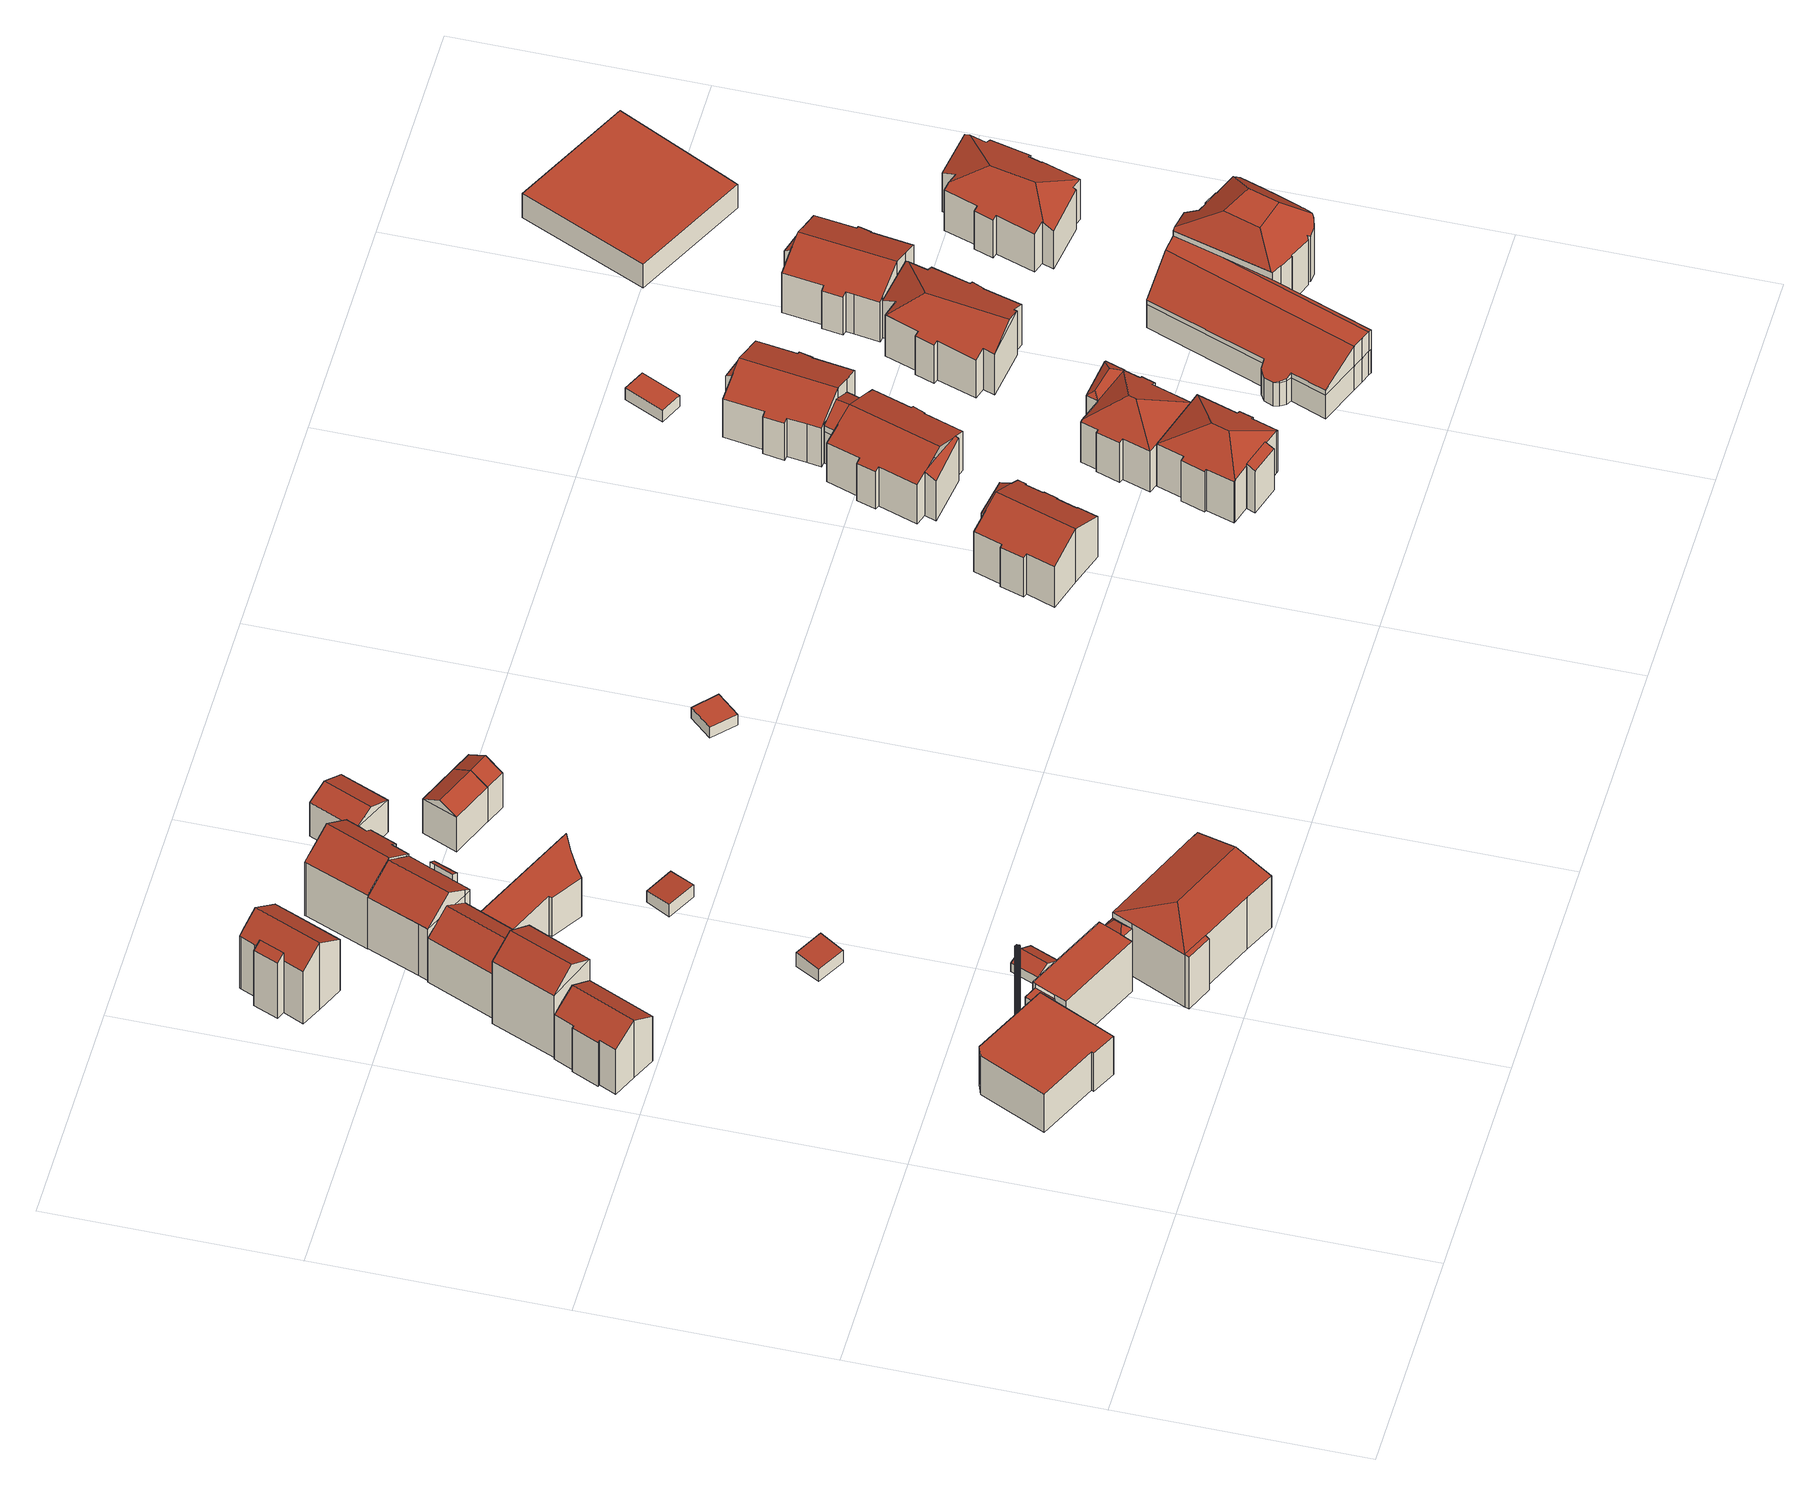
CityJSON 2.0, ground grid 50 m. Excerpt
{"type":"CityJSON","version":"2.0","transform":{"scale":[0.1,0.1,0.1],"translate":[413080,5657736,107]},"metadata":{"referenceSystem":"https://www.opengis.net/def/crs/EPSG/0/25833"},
"CityObjects":{
"building1":{"type":"Building","attributes":{"Dachtyp_tdc":"tdcPolyFlatRoof","Gemeindeschluessel":14612000,"Dachneigung":0,"QualitaetDacherkennung":86,"Geometrietyp2DReferenz":"3000","measuredHeight":10.1,"function":"31001_9998","roofType":"1000"},"geometry":[{"type":"Solid","lod":"2","boundaries":[[[[0,1,2,3]],[[1,4,5,2]],[[4,6,7,5]],[[6,8,9,7]],[[8,10,11,9]],[[10,12,13,11]],[[12,14,15,13]],[[14,0,3,15]],[[14,12,10,8,6,4,1,0]],[[3,2,5,7,9,11,13,15]]]],"semantics":{"surfaces":[{"type":"WallSurface"},{"type":"RoofSurface"},{"type":"GroundSurface"}],"values":[[0,0,0,0,0,0,0,0,1,2]]}}]},
"building2":{"type":"Building","attributes":{"Erfassungsdatum_Objekt":"2022-03-29","BodenHoehe":114.06,"gemHoehe":24,"BauwerkHoehe":24,"Breite":1,"Gemeindeschluessel":"14612000","Geometrietyp2DReferenz":"3000","measuredHeight":24,"function":"51002_1290"},"geometry":[{"type":"MultiSurface","lod":"2","boundaries":[[[16,17,18]],[[16,18,19]],[[16,19,20]],[[16,20,21]],[[16,21,22]],[[16,22,23]],[[16,23,24]],[[16,24,25]],[[16,25,26]],[[16,26,27]],[[16,27,28]],[[16,28,29]],[[16,29,30]],[[16,30,31]],[[16,31,32]],[[16,32,33]],[[16,33,34]],[[16,34,35]],[[18,17,36]],[[18,36,37]],[[17,16,38]],[[17,38,36]],[[16,35,39]],[[16,39,38]],[[35,34,40]],[[35,40,39]],[[34,33,41]],[[34,41,40]],[[33,32,42]],[[33,42,41]],[[32,31,43]],[[32,43,42]],[[31,30,44]],[[31,44,43]],[[30,29,45]],[[30,45,44]],[[29,28,46]],[[29,46,45]],[[28,27,47]],[[28,47,46]],[[27,26,48]],[[27,48,47]],[[26,25,49]],[[26,49,48]],[[25,24,50]],[[25,50,49]],[[24,23,51]],[[24,51,50]],[[23,22,52]],[[23,52,51]],[[22,21,53]],[[22,53,52]],[[21,20,54]],[[21,54,53]],[[20,19,55]],[[20,55,54]],[[19,18,37]],[[19,37,55]],[[55,39,40]],[[55,40,41]],[[55,41,42]],[[55,42,43]],[[55,43,44]],[[55,44,45]],[[55,45,46]],[[55,46,47]],[[55,47,48]],[[55,48,49]],[[55,49,50]],[[55,50,51]],[[55,51,52]],[[55,52,53]],[[55,53,54]],[[55,37,36]],[[55,36,38]],[[55,38,39]]],"semantics":{"surfaces":[{"type":"RoofSurface"},{"type":"WallSurface"},{"type":"GroundSurface"}],"values":[0,0,0,0,0,0,0,0,0,0,0,0,0,0,0,0,0,0,1,1,1,1,1,1,1,1,1,1,1,1,1,1,1,1,1,1,1,1,1,1,1,1,1,1,1,1,1,1,1,1,1,1,1,1,1,1,1,1,2,2,2,2,2,2,2,2,2,2,2,2,2,2,2,2,2,2]}}]},
"building3":{"type":"Building","attributes":{"Dachtyp_tdc":"tdcFreeFormRoof","Gemeindeschluessel":14612000,"Dachneigung":31.55,"QualitaetDacherkennung":33,"Geometrietyp2DReferenz":"3000","measuredHeight":15.11,"function":"31001_9998","roofType":"5000"},"geometry":[{"type":"Solid","lod":"2","boundaries":[[[[56,57,58,59]],[[57,60,61,58]],[[60,62,63,61]],[[62,64,65,63]],[[64,66,67,65]],[[66,68,69,67]],[[68,70,71,69]],[[70,72,73,71]],[[72,74,75,73]],[[74,56,59,75]],[[70,68,66,64]],[[64,62,60,57,56,74,72,70]],[[59,58,61,63,65,67,69,71,73,75]]]],"semantics":{"surfaces":[{"type":"WallSurface"},{"type":"RoofSurface"},{"type":"GroundSurface"}],"values":[[0,0,0,0,0,0,0,0,0,0,1,1,2]]}}]},
"building4":{"type":"Building","attributes":{"Dachtyp_tdc":"tdcGableRoof","Gemeindeschluessel":14612000,"Dachneigung":35.78,"QualitaetDacherkennung":55,"Geometrietyp2DReferenz":"3000","measuredHeight":20.21,"function":"31001_9998","roofType":"3100"},"geometry":[{"type":"Solid","lod":"2","boundaries":[[[[76,77,78,79]],[[77,80,81,78]],[[80,82,83,81]],[[82,76,79,83]],[[80,77,84]],[[76,82,85]],[[77,76,85,84]],[[82,80,84,85]],[[79,78,81,83]]]],"semantics":{"surfaces":[{"type":"WallSurface"},{"type":"RoofSurface"},{"type":"GroundSurface"}],"values":[[0,0,0,0,0,0,1,1,2]]}}]},
"building5":{"type":"Building","attributes":{"Gemeindeschluessel":14612000,"Geometrietyp2DReferenz":"3000","function":"31001_9998","roofType":"9999"},"children":["building5-1","building5-2","building5-3"]},
"building5-1":{"type":"BuildingPart","attributes":{"Dachtyp_tdc":"tdcPolyFlatRoof","Dachneigung":0,"QualitaetDacherkennung":59,"Geometrietyp2DReferenz":"3000","measuredHeight":13.2,"roofType":"1000"},"parents":["building5"],"geometry":[{"type":"MultiSurface","lod":"2","boundaries":[[[86,87,88,89,90]],[[91,92,93,94,95]],[[92,96,97,93]],[[96,98,99,100,97]],[[101,102,103]],[[101,104,105,102]],[[104,86,90,105]],[[104,101,98,96,92,91,87,86]],[[90,89,94,93,97,100,102,105]]],"semantics":{"surfaces":[{"type":"WallSurface"},{"type":"RoofSurface"},{"type":"GroundSurface"}],"values":[0,0,0,0,0,0,0,1,2]}}]},
"building5-2":{"type":"BuildingPart","attributes":{"Dachtyp_tdc":"tdcPolyFlatRoof","Dachneigung":0,"QualitaetDacherkennung":62,"Geometrietyp2DReferenz":"3000","measuredHeight":12.09,"roofType":"1000"},"parents":["building5"],"geometry":[{"type":"MultiSurface","lod":"2","boundaries":[[[99,106,107,100]],[[106,108,109,107]],[[108,110,111,109]],[[110,112,113,111]],[[112,103,102,113]],[[112,110,108,106,99,103]],[[102,100,107,109,111,113]]],"semantics":{"surfaces":[{"type":"WallSurface"},{"type":"RoofSurface"},{"type":"GroundSurface"}],"values":[0,0,0,0,0,1,2]}}]},
"building5-3":{"type":"BuildingPart","attributes":{"Dachtyp_tdc":"tdcFreeFormRoof","Dachneigung":49.87,"QualitaetDacherkennung":17,"Geometrietyp2DReferenz":"3000","measuredHeight":13.95,"roofType":"5000"},"parents":["building5"],"geometry":[{"type":"MultiSurface","lod":"2","boundaries":[[[88,114,115,89]],[[114,116,117,115]],[[116,95,94,117]],[[118,95,116]],[[119,118,116,114]],[[119,114,88]],[[118,119,88,95]],[[89,115,117,94]]],"semantics":{"surfaces":[{"type":"WallSurface"},{"type":"RoofSurface"},{"type":"GroundSurface"}],"values":[0,0,0,1,1,1,1,2]}}]},
"building6":{"type":"Building","attributes":{"Gemeindeschluessel":14612000,"Geometrietyp2DReferenz":"3000","function":"31001_9998","roofType":"9999"},"children":["building6-1","building6-2"]},
"building6-1":{"type":"BuildingPart","attributes":{"Dachtyp_tdc":"tdcPolyFlatRoof","Dachneigung":31.18,"QualitaetDacherkennung":40,"Geometrietyp2DReferenz":"3000","measuredHeight":15.79,"roofType":"2100"},"parents":["building6"],"geometry":[{"type":"MultiSurface","lod":"2","boundaries":[[[120,121,122]],[[120,123,124,121]],[[123,125,126,124]],[[125,127,128,126]],[[127,129,128]],[[127,125,123,120]],[[121,124,126,128]]],"semantics":{"surfaces":[{"type":"WallSurface"},{"type":"RoofSurface"},{"type":"GroundSurface"}],"values":[0,0,0,0,0,1,2]}}]},
"building6-2":{"type":"BuildingPart","attributes":{"Dachtyp_tdc":"tdcGableRoof","Dachneigung":34.88,"QualitaetDacherkennung":71,"Geometrietyp2DReferenz":"3000","measuredHeight":17.63,"roofType":"3100"},"parents":["building6"],"geometry":[{"type":"MultiSurface","lod":"2","boundaries":[[[130,131,132,133]],[[131,134,135,132]],[[134,136,137,135]],[[136,122,121,137]],[[129,138,139,128]],[[138,140,141,139]],[[140,142,143,141]],[[142,144,145,143]],[[144,146,147,145]],[[146,148,149,147]],[[148,150,151,149]],[[150,130,133,151]],[[146,144,142,140,138,129,122,136,134]],[[134,131,130,150,148,146]],[[133,132,135,137,121,128,139,141,143,145,147,149,151]]],"semantics":{"surfaces":[{"type":"WallSurface"},{"type":"RoofSurface"},{"type":"GroundSurface"}],"values":[0,0,0,0,0,0,0,0,0,0,0,0,1,1,2]}}]},
"building7":{"type":"Building","attributes":{"Dachtyp_tdc":"tdcGableRoof","Gemeindeschluessel":14612000,"Dachneigung":36.64,"QualitaetDacherkennung":56,"Geometrietyp2DReferenz":"3000","measuredHeight":15.62,"function":"31001_9998","roofType":"3100"},"geometry":[{"type":"Solid","lod":"2","boundaries":[[[[152,153,154,155]],[[153,156,157,154]],[[156,158,159,157]],[[158,152,155,159]],[[156,153,160]],[[152,158,161]],[[153,152,161,160]],[[158,156,160,161]],[[155,154,157,159]]]],"semantics":{"surfaces":[{"type":"WallSurface"},{"type":"RoofSurface"},{"type":"GroundSurface"}],"values":[[0,0,0,0,0,0,1,1,2]]}}]},
"building8":{"type":"Building","attributes":{"Dachtyp_tdc":"tdcGableRoof","Gemeindeschluessel":14612000,"Dachneigung":32.01,"QualitaetDacherkennung":13,"Geometrietyp2DReferenz":"3000","measuredHeight":3.67,"function":"31001_9998","roofType":"3100"},"geometry":[{"type":"Solid","lod":"2","boundaries":[[[[162,163,164,165]],[[163,166,167,164]],[[166,168,169,167]],[[168,162,165,169]],[[166,163,170]],[[162,168,171]],[[163,162,171,170]],[[168,166,170,171]],[[165,164,167,169]]]],"semantics":{"surfaces":[{"type":"WallSurface"},{"type":"RoofSurface"},{"type":"GroundSurface"}],"values":[[0,0,0,0,0,0,1,1,2]]}}]},
"building9":{"type":"Building","attributes":{"Dachtyp_tdc":"tdcPolyFlatRoof","Gemeindeschluessel":14612000,"Dachneigung":5.7,"QualitaetDacherkennung":59,"Geometrietyp2DReferenz":"3000","measuredHeight":3.69,"function":"31001_9998","roofType":"2100"},"geometry":[{"type":"Solid","lod":"2","boundaries":[[[[172,173,174,175]],[[173,176,177,174]],[[176,178,179,177]],[[178,172,175,179]],[[178,176,173,172]],[[175,174,177,179]]]],"semantics":{"surfaces":[{"type":"WallSurface"},{"type":"RoofSurface"},{"type":"GroundSurface"}],"values":[[0,0,0,0,1,2]]}}]},
"building10":{"type":"Building","attributes":{"name":"Carte Blanche","Gemeindeschluessel":14612000,"Geometrietyp2DReferenz":"3000","function":"31001_3032","roofType":"9999"},"children":["building10-1","building10-2","building10-3"]},
"building10-1":{"type":"BuildingPart","attributes":{"Dachtyp_tdc":"tdcHipAndGableRoof","Dachneigung":13.47,"QualitaetDacherkennung":71,"Geometrietyp2DReferenz":"3000","measuredHeight":15.86,"roofType":"5000"},"parents":["building10"],"geometry":[{"type":"MultiSurface","lod":"2","boundaries":[[[180,181,182,183]],[[181,184,185,182]],[[184,186,187,185]],[[188,189,190,191]],[[189,192,193,194,190]],[[195,196,197,198,199]],[[196,180,183,197]],[[192,189,188,200]],[[188,186,184,181,180,200]],[[180,196,195,192,200]],[[183,182,185,187,191,190,194,198,197]]],"semantics":{"surfaces":[{"type":"WallSurface"},{"type":"RoofSurface"},{"type":"GroundSurface"}],"values":[0,0,0,0,0,0,0,1,1,1,2]}}]},
"building10-2":{"type":"BuildingPart","attributes":{"Dachtyp_tdc":"tdcPolyFlatRoof","Dachneigung":0,"QualitaetDacherkennung":0,"Geometrietyp2DReferenz":"3000","measuredHeight":3,"roofType":"9999"},"parents":["building10"],"geometry":[{"type":"MultiSurface","lod":"2","boundaries":[[[199,201,193]],[[193,201,202,194]],[[201,199,198,202]],[[194,202,198]],[[194,198,199,193]]],"semantics":{"surfaces":[{"type":"RoofSurface"},{"type":"WallSurface"},{"type":"GroundSurface"},{"type":"ClosureSurface","isClosure":"1","QuelleClosure":"LoD1Solid"}],"values":[0,1,1,2,3]}}]},
"building10-3":{"type":"BuildingPart","attributes":{"Dachtyp_tdc":"tdcPolyFlatRoof","Dachneigung":16.25,"QualitaetDacherkennung":50,"Geometrietyp2DReferenz":"3000","measuredHeight":13.92,"roofType":"2100"},"parents":["building10"],"geometry":[{"type":"MultiSurface","lod":"2","boundaries":[[[203,204,205,187,186]],[[204,206,207,205]],[[206,208,188,191,207]],[[208,206,204,203]],[[187,205,207,191]]],"semantics":{"surfaces":[{"type":"WallSurface"},{"type":"RoofSurface"},{"type":"GroundSurface"}],"values":[0,0,0,1,2]}}]},
"building11":{"type":"Building","attributes":{"Gemeindeschluessel":14612000,"Geometrietyp2DReferenz":"3000","function":"31001_9998","roofType":"9999"},"children":["building11-1","building11-2"]},
"building11-1":{"type":"BuildingPart","attributes":{"Dachtyp_tdc":"tdcPolyFlatRoof","Dachneigung":34.56,"QualitaetDacherkennung":48,"Geometrietyp2DReferenz":"3000","measuredHeight":15.48,"roofType":"2100"},"parents":["building11"],"geometry":[{"type":"MultiSurface","lod":"2","boundaries":[[[209,210,211,212,213,214]],[[215,216,217,218,219,220]],[[216,209,214,217]],[[216,215,210,209]],[[214,213,218,217]]],"semantics":{"surfaces":[{"type":"WallSurface"},{"type":"RoofSurface"},{"type":"GroundSurface"}],"values":[0,0,0,1,2]}}]},
"building11-2":{"type":"BuildingPart","attributes":{"Dachtyp_tdc":"tdcGableRoof","Dachneigung":36.3,"QualitaetDacherkennung":62,"Geometrietyp2DReferenz":"3000","measuredHeight":18.15,"roofType":"3100"},"parents":["building11"],"geometry":[{"type":"MultiSurface","lod":"2","boundaries":[[[221,219,218,222]],[[212,223,224,213]],[[223,225,226,224]],[[225,227,228,226]],[[227,229,230,228]],[[229,231,232,230]],[[231,233,234,232]],[[233,221,222,234]],[[235,236,233,237,238]],[[220,239,236,235,240,241,242,211]],[[212,211,242,223]],[[223,242,241,225]],[[225,241,240,227]],[[227,240,235,238,229]],[[221,239,220,219]],[[233,236,239,221]],[[229,238,237,231]],[[231,237,233]],[[222,218,213,224,226,228,230,232,234]]],"semantics":{"surfaces":[{"type":"WallSurface"},{"type":"RoofSurface"},{"type":"GroundSurface"}],"values":[0,0,0,0,0,0,0,0,1,1,0,0,0,0,0,0,0,0,2]}}]},
"building12":{"type":"Building","attributes":{"Dachtyp_tdc":"tdcFreeFormRoof","Gemeindeschluessel":14612000,"Dachneigung":34.77,"QualitaetDacherkennung":62,"Geometrietyp2DReferenz":"3000","measuredHeight":18.66,"function":"31001_9998","roofType":"5000"},"geometry":[{"type":"Solid","lod":"2","boundaries":[[[[243,244,245,246]],[[244,247,248,245]],[[247,249,250,248]],[[249,251,252,250]],[[251,253,254,252]],[[253,255,256,254]],[[255,257,258,256]],[[257,259,260,258]],[[259,261,262,260]],[[261,263,264,262]],[[263,243,246,264]],[[265,266,247,244,243]],[[255,253,251,249,266,265,263,261,259,257]],[[243,263,265]],[[249,247,266]],[[246,245,248,250,252,254,256,258,260,262,264]]]],"semantics":{"surfaces":[{"type":"WallSurface"},{"type":"RoofSurface"},{"type":"GroundSurface"}],"values":[[0,0,0,0,0,0,0,0,0,0,0,1,1,0,0,2]]}}]},
"building13":{"type":"Building","attributes":{"Dachtyp_tdc":"tdcPolyFlatRoof","Gemeindeschluessel":14612000,"Dachneigung":0,"QualitaetDacherkennung":74,"Geometrietyp2DReferenz":"3000","measuredHeight":10.27,"function":"31001_9998","roofType":"1000"},"geometry":[{"type":"Solid","lod":"2","boundaries":[[[[267,268,269,270]],[[268,271,272,269]],[[271,273,274,272]],[[273,275,276,274]],[[275,277,278,276]],[[277,279,280,278]],[[279,281,282,280]],[[281,267,270,282]],[[281,279,277,275,273,271,268,267]],[[270,269,272,274,276,278,280,282]]]],"semantics":{"surfaces":[{"type":"WallSurface"},{"type":"RoofSurface"},{"type":"GroundSurface"}],"values":[[0,0,0,0,0,0,0,0,1,2]]}}]},
"building14":{"type":"Building","attributes":{"Dachtyp_tdc":"tdcPolyFlatRoof","Gemeindeschluessel":14612000,"Dachneigung":4.3,"QualitaetDacherkennung":52,"Geometrietyp2DReferenz":"3000","measuredHeight":3.34,"function":"31001_9998","roofType":"2100"},"geometry":[{"type":"Solid","lod":"2","boundaries":[[[[283,284,285,286]],[[284,287,288,285]],[[287,289,290,288]],[[289,283,286,290]],[[289,287,284,283]],[[286,285,288,290]]]],"semantics":{"surfaces":[{"type":"WallSurface"},{"type":"RoofSurface"},{"type":"GroundSurface"}],"values":[[0,0,0,0,1,2]]}}]},
"building15":{"type":"Building","attributes":{"Dachtyp_tdc":"tdcGableRoof","Gemeindeschluessel":14612000,"Dachneigung":26.73,"QualitaetDacherkennung":81,"Geometrietyp2DReferenz":"3000","measuredHeight":10.88,"function":"31001_9998","roofType":"3100"},"geometry":[{"type":"Solid","lod":"2","boundaries":[[[[291,292,293,294]],[[292,295,296,293]],[[295,297,298,296]],[[292,291,299]],[[297,295,300]],[[291,297,300,299]],[[295,292,299,300]],[[298,294,293,296]],[[297,291,294,298]]]],"semantics":{"surfaces":[{"type":"WallSurface"},{"type":"RoofSurface"},{"type":"GroundSurface"}],"values":[[0,0,0,0,0,1,1,2,0]]}}]},
"building16":{"type":"Building","attributes":{"Dachtyp_tdc":"tdcGableRoof","Gemeindeschluessel":14612000,"Dachneigung":28.06,"QualitaetDacherkennung":73,"Geometrietyp2DReferenz":"3000","measuredHeight":11.07,"function":"31001_9998","roofType":"3100"},"geometry":[{"type":"Solid","lod":"2","boundaries":[[[[301,302,303,304]],[[302,305,306,303]],[[305,307,308,306]],[[307,301,304,308]],[[305,302,309]],[[301,307,310]],[[302,301,310,309]],[[307,305,309,310]],[[304,303,306,308]]]],"semantics":{"surfaces":[{"type":"WallSurface"},{"type":"RoofSurface"},{"type":"GroundSurface"}],"values":[[0,0,0,0,0,0,1,1,2]]}}]},
"building17":{"type":"Building","attributes":{"Dachtyp_tdc":"tdcGableRoof","Gemeindeschluessel":14612000,"Dachneigung":28.05,"QualitaetDacherkennung":73,"Geometrietyp2DReferenz":"3000","measuredHeight":11.2,"function":"31001_9998","roofType":"3100"},"geometry":[{"type":"Solid","lod":"2","boundaries":[[[[311,312,313,314]],[[312,307,315,313]],[[307,316,317,315]],[[316,311,314,317]],[[307,312,310]],[[311,316,318]],[[312,311,318,310]],[[316,307,310,318]],[[314,313,315,317]]]],"semantics":{"surfaces":[{"type":"WallSurface"},{"type":"RoofSurface"},{"type":"GroundSurface"}],"values":[[0,0,0,0,0,0,1,1,2]]}}]},
"building18":{"type":"Building","attributes":{"Dachtyp_tdc":"tdcPolyFlatRoof","Gemeindeschluessel":14612000,"Dachneigung":0,"QualitaetDacherkennung":64,"Geometrietyp2DReferenz":"3000","measuredHeight":2.8,"function":"31001_9998","roofType":"1000"},"geometry":[{"type":"Solid","lod":"2","boundaries":[[[[319,320,321,322]],[[320,323,324,321]],[[323,325,326,324]],[[325,319,322,326]],[[325,323,320,319]],[[322,321,324,326]]]],"semantics":{"surfaces":[{"type":"WallSurface"},{"type":"RoofSurface"},{"type":"GroundSurface"}],"values":[[0,0,0,0,1,2]]}}]},
"building19":{"type":"Building","attributes":{"Gemeindeschluessel":14612000,"Geometrietyp2DReferenz":"3000","function":"31001_9998","roofType":"9999"},"children":["building19-1","building19-2"]},
"building19-1":{"type":"BuildingPart","attributes":{"Dachtyp_tdc":"tdcGableRoof","Dachneigung":24.78,"QualitaetDacherkennung":60,"Geometrietyp2DReferenz":"3000","measuredHeight":14.06,"roofType":"3100"},"parents":["building19"],"geometry":[{"type":"MultiSurface","lod":"2","boundaries":[[[327,328,329,330]],[[328,331,332,329]],[[331,333,334,332]],[[333,335,336,334]],[[335,337,338,336]],[[337,339,340,338]],[[339,341,342,340]],[[341,343,344,342]],[[343,345,346,344]],[[345,347,348,346]],[[347,349,350,348]],[[349,351,352,350]],[[351,353,354,352]],[[353,355,356,354]],[[355,357,358,356]],[[357,359,360,358]],[[359,361,362,360]],[[361,363,362]],[[364,365,366,367]],[[365,327,330,366]],[[368,361,359,357,355,353,351,349,347]],[[347,345,343,341,339,337,335,333,331,328,327,365,364,368]],[[330,329,332,334,336,338,340,342,344,346,348,350,352,354,356,358,360,362,369,367,366]]],"semantics":{"surfaces":[{"type":"WallSurface"},{"type":"RoofSurface"},{"type":"GroundSurface"}],"values":[0,0,0,0,0,0,0,0,0,0,0,0,0,0,0,0,0,0,0,0,1,1,2]}}]},
"building19-2":{"type":"BuildingPart","attributes":{"Dachtyp_tdc":"tdcPolyFlatRoof","Dachneigung":25.5,"QualitaetDacherkennung":38,"Geometrietyp2DReferenz":"3000","measuredHeight":11.63,"roofType":"2100"},"parents":["building19"],"geometry":[{"type":"MultiSurface","lod":"2","boundaries":[[[363,370,371,362]],[[370,372,373,371]],[[372,365,366,373]],[[365,364,367,366]],[[365,372,370,363,374,364]],[[362,371,373,366,367,369]]],"semantics":{"surfaces":[{"type":"WallSurface"},{"type":"RoofSurface"},{"type":"GroundSurface"}],"values":[0,0,0,0,1,2]}}]},
"building20":{"type":"Building","attributes":{"Gemeindeschluessel":14612000,"Geometrietyp2DReferenz":"3000","function":"31001_9998","roofType":"9999"},"children":["building20-1","building20-2"]},
"building20-1":{"type":"BuildingPart","attributes":{"Dachtyp_tdc":"tdcHipRoof","Dachneigung":24.67,"QualitaetDacherkennung":62,"Geometrietyp2DReferenz":"3000","measuredHeight":14.37,"roofType":"3200"},"parents":["building20"],"geometry":[{"type":"MultiSurface","lod":"2","boundaries":[[[375,376,377,378]],[[376,379,380,377]],[[379,381,382,380]],[[381,383,384,382]],[[383,385,386,384]],[[385,387,388,386]],[[387,389,390,388]],[[389,391,392,390]],[[391,393,394,392]],[[393,395,396,394]],[[395,397,398,396]],[[397,399,400,398]],[[401,402,403,404]],[[402,405,406,403]],[[405,407,408,406]],[[407,409,410,408]],[[409,375,378,410]],[[405,402,401,399,397,411]],[[385,383,381,412]],[[397,395,393,391,389,387,385,412,411]],[[381,379,376,375,409,407,405,411,412]],[[378,377,380,382,384,386,388,390,392,394,396,398,400,404,403,406,408,410]]],"semantics":{"surfaces":[{"type":"WallSurface"},{"type":"RoofSurface"},{"type":"GroundSurface"}],"values":[0,0,0,0,0,0,0,0,0,0,0,0,0,0,0,0,0,1,1,1,1,2]}}]},
"building20-2":{"type":"BuildingPart","attributes":{"Dachtyp_tdc":"tdcPolyFlatRoof","Dachneigung":24.59,"QualitaetDacherkennung":36,"Geometrietyp2DReferenz":"3000","measuredHeight":11.81,"roofType":"2100"},"parents":["building20"],"geometry":[{"type":"MultiSurface","lod":"2","boundaries":[[[413,414,401,404,415]],[[416,417,418,400,399]],[[417,413,415,418]],[[417,416,414,413]],[[415,404,400,418]]],"semantics":{"surfaces":[{"type":"WallSurface"},{"type":"RoofSurface"},{"type":"GroundSurface"}],"values":[0,0,0,1,2]}}]},
"building21":{"type":"Building","attributes":{"Gemeindeschluessel":14612000,"Geometrietyp2DReferenz":"3000","function":"31001_9998","roofType":"9999"},"children":["building21-1","building21-2","building21-3"]},
"building21-1":{"type":"BuildingPart","attributes":{"Dachtyp_tdc":"tdcPolyFlatRoof","Dachneigung":23.98,"QualitaetDacherkennung":43,"Geometrietyp2DReferenz":"3000","measuredHeight":11.46,"roofType":"2100"},"parents":["building21"],"geometry":[{"type":"MultiSurface","lod":"2","boundaries":[[[419,420,421,422,423]],[[420,424,425,421]],[[424,426,427,428,425]],[[426,424,420,419,429,430,431]],[[422,421,425,428,432]]],"semantics":{"surfaces":[{"type":"WallSurface"},{"type":"RoofSurface"},{"type":"GroundSurface"}],"values":[0,0,0,1,2]}}]},
"building21-2":{"type":"BuildingPart","attributes":{"Dachtyp_tdc":"tdcGableRoof","Dachneigung":22.02,"QualitaetDacherkennung":53,"Geometrietyp2DReferenz":"3000","measuredHeight":13.44,"roofType":"3100"},"parents":["building21"],"geometry":[{"type":"MultiSurface","lod":"2","boundaries":[[[427,433,434,428]],[[433,435,436,434]],[[435,437,438,436]],[[437,439,440,438]],[[439,441,442,440]],[[441,443,444,442]],[[443,445,446,444]],[[445,447,448,446]],[[449,450,451]],[[449,452,453,450]],[[454,445,443,441,439,437,435,433,427,431,455]],[[455,429,423,456,457,458,459,460,461,462,452,449,454]],[[453,463,464,465,466,467,468,469,422,432,428,434,436,438,440,442,444,446,470,450]],[[452,462,463,453]],[[462,461,464,463]],[[461,460,465,464]],[[460,459,466,465]],[[459,458,467,466]],[[458,457,468,467]],[[457,456,469,468]],[[456,423,422,469]]],"semantics":{"surfaces":[{"type":"WallSurface"},{"type":"RoofSurface"},{"type":"GroundSurface"}],"values":[0,0,0,0,0,0,0,0,0,0,1,1,2,0,0,0,0,0,0,0,0]}}]},
"building21-3":{"type":"BuildingPart","attributes":{"Dachtyp_tdc":"tdcGableRoof","Dachneigung":32.4,"QualitaetDacherkennung":10,"Geometrietyp2DReferenz":"3000","measuredHeight":11.47,"roofType":"3100"},"parents":["building21"],"geometry":[{"type":"MultiSurface","lod":"2","boundaries":[[[471,472,473,474]],[[472,451,450,473]],[[448,471,474,446]],[[475,447,476,477,478]],[[451,472,478,477]],[[448,447,475,471]],[[471,475,478,472]],[[474,473,450,470,446]]],"semantics":{"surfaces":[{"type":"WallSurface"},{"type":"RoofSurface"},{"type":"GroundSurface"}],"values":[0,0,0,1,1,0,0,2]}}]},
"building22":{"type":"Building","attributes":{"Gemeindeschluessel":14612000,"Geometrietyp2DReferenz":"3000","function":"31001_9998","roofType":"9999"},"children":["building22-1","building22-2"]},
"building22-1":{"type":"BuildingPart","attributes":{"Dachtyp_tdc":"tdcFreeFormRoof","Dachneigung":28.93,"QualitaetDacherkennung":13,"Geometrietyp2DReferenz":"3000","measuredHeight":12.04,"roofType":"5000"},"parents":["building22"],"geometry":[{"type":"MultiSurface","lod":"2","boundaries":[[[479,480,481,482]],[[480,483,484,485,481]],[[486,487,488,489,490]],[[487,479,482,488]],[[491,483,480,479,492]],[[479,487,493,492]],[[487,486,493]],[[486,491,492,493]],[[482,481,485,494,489,488]]],"semantics":{"surfaces":[{"type":"WallSurface"},{"type":"RoofSurface"},{"type":"GroundSurface"}],"values":[0,0,0,0,1,1,1,1,2]}}]},
"building22-2":{"type":"BuildingPart","attributes":{"Dachtyp_tdc":"tdcHipRoof","Dachneigung":25.09,"QualitaetDacherkennung":58,"Geometrietyp2DReferenz":"3000","measuredHeight":14.1,"roofType":"3200"},"parents":["building22"],"geometry":[{"type":"MultiSurface","lod":"2","boundaries":[[[495,496,497,498]],[[496,499,500,497]],[[499,501,502,500]],[[501,503,504,502]],[[503,505,506,504]],[[505,507,508,506]],[[507,509,510,508]],[[509,511,512,510]],[[511,513,514,512]],[[513,515,516,514]],[[515,517,518,516]],[[517,490,489,518]],[[484,519,520,485]],[[519,495,498,520]],[[521,490,517,522]],[[505,503,501,523]],[[517,515,513,511,509,507,505,523,522]],[[501,499,496,495,519,484,521,522,523]],[[498,497,500,502,504,506,508,510,512,514,516,518,489,494,485,520]]],"semantics":{"surfaces":[{"type":"WallSurface"},{"type":"RoofSurface"},{"type":"GroundSurface"}],"values":[0,0,0,0,0,0,0,0,0,0,0,0,0,0,1,1,1,1,2]}}]},
"building23":{"type":"Building","attributes":{"Gemeindeschluessel":14612000,"Geometrietyp2DReferenz":"3000","function":"31001_9998","roofType":"9999"},"children":["building23-1","building23-2"]},
"building23-1":{"type":"BuildingPart","attributes":{"Dachtyp_tdc":"tdcGableRoof","Dachneigung":21.84,"QualitaetDacherkennung":55,"Geometrietyp2DReferenz":"3000","measuredHeight":13.28,"roofType":"3100"},"parents":["building23"],"geometry":[{"type":"MultiSurface","lod":"2","boundaries":[[[524,525,526,527]],[[525,528,529,526]],[[528,530,531,529]],[[530,532,533,531]],[[532,534,535,533]],[[534,536,537,535]],[[536,538,539,537]],[[538,540,541,539]],[[540,542,543,541]],[[542,544,545,543]],[[544,546,547,545]],[[546,548,549,547]],[[548,550,551,549]],[[550,552,553,551]],[[552,554,555,553]],[[554,556,557,555]],[[556,558,557]],[[559,560,561]],[[559,524,527,560]],[[562,556,554,552,550,548,546,544,542,540,538]],[[538,536,534,532,530,528,525,524,559,562]],[[527,526,529,531,533,535,537,539,541,543,545,547,549,551,553,555,557,563,560]]],"semantics":{"surfaces":[{"type":"WallSurface"},{"type":"RoofSurface"},{"type":"GroundSurface"}],"values":[0,0,0,0,0,0,0,0,0,0,0,0,0,0,0,0,0,0,0,1,1,2]}}]},
"building23-2":{"type":"BuildingPart","attributes":{"Dachtyp_tdc":"tdcPolyFlatRoof","Dachneigung":24.4,"QualitaetDacherkennung":70,"Geometrietyp2DReferenz":"3000","measuredHeight":11.33,"roofType":"2100"},"parents":["building23"],"geometry":[{"type":"MultiSurface","lod":"2","boundaries":[[[558,564,565,557]],[[564,566,567,565]],[[566,561,560,567]],[[561,566,564,558,568]],[[557,565,567,560,563]]],"semantics":{"surfaces":[{"type":"WallSurface"},{"type":"RoofSurface"},{"type":"GroundSurface"}],"values":[0,0,0,1,2]}}]},
"building24":{"type":"Building","attributes":{"Dachtyp_tdc":"tdcPolyFlatRoof","Gemeindeschluessel":14612000,"Dachneigung":0,"QualitaetDacherkennung":0,"Geometrietyp2DReferenz":"3000","BezugspunktDach":"2000","measuredHeight":3,"function":"31001_9998"},"geometry":[{"type":"MultiSurface","lod":"2","boundaries":[[[569,570,571,572]],[[572,571,573,574]],[[571,570,575,573]],[[570,569,576,575]],[[569,572,574,576]],[[574,573,575,576]]],"semantics":{"surfaces":[{"type":"RoofSurface"},{"type":"WallSurface"},{"type":"GroundSurface"}],"values":[0,1,1,1,1,2]}}]},
"building25":{"type":"Building","attributes":{"Dachtyp_tdc":"tdcFreeFormRoof","Gemeindeschluessel":14612000,"Dachneigung":24.55,"QualitaetDacherkennung":32,"Geometrietyp2DReferenz":"3000","measuredHeight":11.5,"function":"31001_9998","roofType":"5000"},"geometry":[{"type":"Solid","lod":"2","boundaries":[[[[577,578,579,580]],[[578,581,582,579]],[[581,583,584,582]],[[583,585,586,584]],[[585,587,588,586]],[[587,589,590,588]],[[589,591,592,590]],[[591,593,594,592]],[[593,595,596,594]],[[595,597,598,596]],[[597,599,600,598]],[[599,601,602,600]],[[601,603,604,602]],[[603,605,606,604]],[[605,607,608,606]],[[607,577,580,608]],[[609,610,611,612]],[[577,607,613,614,615,616,617,618,619,620,621]],[[622,618,617,623,612,611]],[[593,612,623,595]],[[595,623,617,597]],[[585,622,611,587]],[[583,619,618,622,585]],[[577,621,578]],[[578,621,620,581]],[[581,620,619,583]],[[597,617,616,599]],[[599,616,615,601]],[[601,615,614,603]],[[603,614,613,605]],[[605,613,607]],[[591,609,612,593]],[[587,611,610,589]],[[589,610,609,591]],[[580,579,582,584,586,588,590,592,594,596,598,600,602,604,606,608]]]],"semantics":{"surfaces":[{"type":"WallSurface"},{"type":"RoofSurface"},{"type":"GroundSurface"}],"values":[[0,0,0,0,0,0,0,0,0,0,0,0,0,0,0,0,1,1,1,0,0,0,0,0,0,0,0,0,0,0,0,0,0,0,2]]}}]},
"building26":{"type":"Building","attributes":{"Dachtyp_tdc":"tdcFreeFormRoof","Gemeindeschluessel":14612000,"Dachneigung":21.09,"QualitaetDacherkennung":22,"Geometrietyp2DReferenz":"3000","measuredHeight":13.07,"function":"31001_9998","roofType":"5000"},"geometry":[{"type":"Solid","lod":"2","boundaries":[[[[624,625,626,627]],[[625,628,629,626]],[[628,630,631,629]],[[630,632,633,631]],[[632,634,635,633]],[[634,636,637,635]],[[636,638,639,637]],[[638,640,641,639]],[[640,642,643,641]],[[642,644,645,643]],[[644,646,647,645]],[[646,648,649,647]],[[648,650,651,649]],[[650,652,653,651]],[[652,654,655,653]],[[654,656,657,655]],[[656,658,659,657]],[[658,660,661,659]],[[660,662,663,661]],[[662,624,627,663]],[[664,665,644,642,640,638,666]],[[667,664,666,636,634,632,630,628,625,624]],[[650,648,646,665,664,667,662,660,658,656,654,652]],[[624,662,667]],[[638,636,666]],[[646,644,665]],[[627,626,629,631,633,635,637,639,641,643,645,647,649,651,653,655,657,659,661,663]]]],"semantics":{"surfaces":[{"type":"WallSurface"},{"type":"RoofSurface"},{"type":"GroundSurface"}],"values":[[0,0,0,0,0,0,0,0,0,0,0,0,0,0,0,0,0,0,0,0,1,1,1,0,0,0,2]]}}]},
"building27":{"type":"Building","attributes":{"Gemeindeschluessel":14612000,"Geometrietyp2DReferenz":"3000","function":"31001_9998","roofType":"9999"},"children":["building27-1","building27-2"]},
"building27-1":{"type":"BuildingPart","attributes":{"Dachtyp_tdc":"tdcGableRoof","Dachneigung":20.58,"QualitaetDacherkennung":54,"Geometrietyp2DReferenz":"3000","measuredHeight":13.4,"roofType":"3100"},"parents":["building27"],"geometry":[{"type":"MultiSurface","lod":"2","boundaries":[[[668,669,670,671]],[[669,672,673,670]],[[672,674,675,673]],[[674,676,677,675]],[[676,678,679,677]],[[678,680,645,679]],[[680,681,682,645]],[[681,683,643,682]],[[683,684,685,643]],[[684,686,687,685]],[[686,688,689,687]],[[688,690,691,689]],[[690,692,693,691]],[[692,694,695,693]],[[694,696,697,695]],[[696,698,699,697]],[[698,700,701,702,699]],[[703,704,705,706,707]],[[704,668,671,705]],[[708,700,698,696,694,692,690,688,686,684,683,681]],[[681,680,678,676,674,672,669,668,704,703,708]],[[671,670,673,675,677,679,645,682,643,685,687,689,691,693,695,697,699,702,709,706,705]]],"semantics":{"surfaces":[{"type":"WallSurface"},{"type":"RoofSurface"},{"type":"GroundSurface"}],"values":[0,0,0,0,0,0,0,0,0,0,0,0,0,0,0,0,0,0,0,1,1,2]}}]},
"building27-2":{"type":"BuildingPart","attributes":{"Dachtyp_tdc":"tdcPolyFlatRoof","Dachneigung":25.5,"QualitaetDacherkennung":58,"Geometrietyp2DReferenz":"3000","measuredHeight":11.5,"roofType":"2100"},"parents":["building27"],"geometry":[{"type":"MultiSurface","lod":"2","boundaries":[[[701,710,699,702]],[[710,711,712,699]],[[711,713,714,712]],[[713,707,706,714]],[[707,713,711,710,701,715]],[[702,699,712,714,706,709]]],"semantics":{"surfaces":[{"type":"WallSurface"},{"type":"RoofSurface"},{"type":"GroundSurface"}],"values":[0,0,0,0,1,2]}}]},
"building28":{"type":"Building","attributes":{"Dachtyp_tdc":"tdcFreeFormRoof","Gemeindeschluessel":14612000,"Dachneigung":44.34,"QualitaetDacherkennung":45,"Geometrietyp2DReferenz":"3000","measuredHeight":17.66,"function":"31001_9998","roofType":"5000"},"geometry":[{"type":"Solid","lod":"2","boundaries":[[[[716,717,718,719]],[[717,720,721,718]],[[720,722,723,721]],[[722,724,725,723]],[[724,726,727,725]],[[726,728,729,727]],[[728,730,731,729]],[[730,732,733,731]],[[732,734,735,733]],[[734,736,737,735]],[[736,738,739,737]],[[738,740,741,739]],[[740,742,743,741]],[[742,744,745,743]],[[744,746,747,745]],[[746,748,749,747]],[[748,750,751,749]],[[750,752,753,751]],[[752,754,755,753]],[[754,756,757,755]],[[756,758,759,757]],[[758,760,761,759]],[[760,762,763,761]],[[762,764,765,763]],[[764,766,767,765]],[[766,716,719,767]],[[730,728,726,724,722,720,717,768,769,770,771,734,732]],[[748,746,744,742,740,738,736,771,770,772,773,754,752,750]],[[774,775,756,773,772]],[[716,766,764,762,760,758,775,774,769,768]],[[770,769,774,772]],[[758,756,775]],[[756,754,773]],[[736,734,771]],[[717,716,768]],[[719,718,721,723,725,727,729,731,733,735,737,739,741,743,745,747,749,751,753,755,757,759,761,763,765,767]]]],"semantics":{"surfaces":[{"type":"WallSurface"},{"type":"RoofSurface"},{"type":"GroundSurface"}],"values":[[0,0,0,0,0,0,0,0,0,0,0,0,0,0,0,0,0,0,0,0,0,0,0,0,0,0,1,1,1,1,1,0,0,0,0,2]]}}]},
"building29":{"type":"Building","attributes":{"Dachtyp_tdc":"tdcFreeFormRoof","Gemeindeschluessel":14612000,"Dachneigung":22.56,"QualitaetDacherkennung":46,"Geometrietyp2DReferenz":"3000","measuredHeight":13.39,"function":"31001_9998","roofType":"5000"},"geometry":[{"type":"Solid","lod":"2","boundaries":[[[[776,777,778,779]],[[777,780,781,778]],[[780,782,783,781]],[[782,784,785,783]],[[784,786,787,785]],[[786,788,789,787]],[[788,790,791,789]],[[790,792,793,791]],[[792,794,795,793]],[[794,796,797,795]],[[796,798,799,797]],[[798,800,801,799]],[[800,802,803,801]],[[802,804,805,803]],[[804,806,807,805]],[[806,808,809,807]],[[808,810,811,809]],[[810,812,813,811]],[[812,814,815,813]],[[814,776,779,815]],[[792,790,816,817,796,794]],[[818,819,776,814,812,820]],[[777,819,818,816,790,788,786,784,782,780]],[[816,818,820,810,808,806,804,802,800,798,817]],[[777,776,819]],[[798,796,817]],[[812,810,820]],[[779,778,781,783,785,787,789,791,793,795,797,799,801,803,805,807,809,811,813,815]]]],"semantics":{"surfaces":[{"type":"WallSurface"},{"type":"RoofSurface"},{"type":"GroundSurface"}],"values":[[0,0,0,0,0,0,0,0,0,0,0,0,0,0,0,0,0,0,0,0,1,1,1,1,0,0,0,2]]}}]},
"building30":{"type":"Building","attributes":{"Dachtyp_tdc":"tdcPolyFlatRoof","Gemeindeschluessel":14612000,"Dachneigung":0,"QualitaetDacherkennung":88,"Geometrietyp2DReferenz":"3000","measuredHeight":6.22,"function":"31001_3211","roofType":"1000"},"geometry":[{"type":"Solid","lod":"2","boundaries":[[[[821,822,823,824]],[[822,825,826,823]],[[825,827,828,826]],[[827,829,830,828]],[[829,821,824,830]],[[829,827,825,822,821]],[[824,823,826,828,830]]]],"semantics":{"surfaces":[{"type":"WallSurface"},{"type":"RoofSurface"},{"type":"GroundSurface"}],"values":[[0,0,0,0,0,1,2]]}}]}
},
"vertices":[
[84,267,171],[147,402,171],[147,402,70],[84,267,70],[170,410,171],[170,410,70],[327,336,171],[327,336,70],[323,328,171],[323,328,70],[254,181,171],[254,181,70],[204,205,171],[204,205,70],[207,210,171],[207,210,70],
[304,372,311],[304,374,311],[303,375,311],[302,376,311],[300,377,311],[299,377,311],[297,376,311],[296,375,311],[295,374,311],[294,372,311],[294,371,311],[295,369,311],[296,368,311],[297,367,311],[299,367,311],[300,367,311],[302,367,311],[303,368,311],[304,369,311],[304,371,311],[304,374,71],[303,375,71],[304,372,71],[304,371,71],[304,369,71],[303,368,71],[302,367,71],[300,367,71],[299,367,71],[297,367,71],[296,368,71],[295,369,71],[294,371,71],[294,372,71],[295,374,71],[296,375,71],[297,376,71],[299,377,71],[300,377,71],[302,376,71],
[21,1084,158],[45,1138,158],[45,1138,42],[21,1084,42],[49,1136,160],[49,1136,42],[67,1177,160],[67,1177,42],[116,1156,193],[116,1156,42],[165,1136,160],[165,1136,42],[107,1004,160],[107,1004,42],[59,1026,193],[59,1026,42],[10,1048,160],[10,1048,42],[25,1082,160],[25,1082,42],
[67,1177,210],[122,1307,210],[122,1307,46],[67,1177,46],[220,1263,216],[220,1263,46],[165,1136,216],[165,1136,46],[170,1286,248],[115,1157,248],
[544,281,146],[542,276,146],[542,276,134],[542,276,14],[544,281,14],[524,236,146],[512,211,146],[512,211,14],[524,236,14],[524,236,134],[339,291,146],[339,291,14],[350,315,146],[350,315,135],[350,315,14],[368,356,146],[368,356,14],[368,356,135],[371,361,146],[371,361,14],
[323,328,135],[323,328,14],[327,336,135],[327,336,14],[331,345,135],[331,345,14],[342,368,135],[342,368,14],
[571,263,134],[571,263,14],[553,222,134],[553,222,14],[543,239,153],[550,255,153],
[32,1673,229],[32,1673,71],[32,1673,208],[15,1680,217],[15,1680,71],[36,1730,217],[36,1730,71],[53,1723,229],[53,1723,71],[53,1723,209],
[154,1693,206],[110,1588,206],[110,1588,71],[154,1693,71],[56,1612,247],[56,1612,71],[14,1632,208],[14,1632,71],[58,1734,208],[58,1734,71],[70,1762,209],[70,1762,71],[72,1766,209],[72,1766,71],[79,1763,215],[79,1763,71],[113,1747,247],[113,1747,71],[167,1723,206],[167,1723,71],[165,1720,206],[165,1720,71],
[122,1307,176],[180,1442,176],[180,1442,60],[122,1307,60],[278,1398,180],[278,1398,60],[220,1263,180],[220,1263,60],[230,1420,217],[172,1285,217],
[478,378,42],[501,435,42],[501,435,19],[478,378,19],[557,412,36],[557,412,19],[533,355,36],[533,355,19],[528,424,55],[504,367,55],
[388,765,55],[414,814,60],[414,814,23],[388,765,23],[472,783,60],[472,783,23],[445,734,55],[445,734,23],
[765,82,168],[731,7,147],[731,7,10],[765,82,10],[668,36,147],[668,36,10],[557,86,147],[557,86,10],[502,111,147],[553,222,148],[553,222,10],[502,111,10],[571,263,148],[571,263,40],[571,263,10],[793,167,147],[802,163,147],[802,163,10],[793,167,10],[793,167,40],[607,152,168],
[573,267,40],[573,267,10],
[557,86,149],[553,78,146],[553,78,10],[499,102,146],[499,102,10],[502,111,149],
[318,1422,210],[306,1427,218],[306,1427,203],[306,1427,199],[306,1427,63],[318,1422,63],[326,1474,218],[337,1470,210],[337,1470,63],[326,1474,63],[326,1474,199],[326,1474,202],
[345,1519,199],[345,1519,63],[300,1413,199],[300,1413,63],[291,1392,199],[291,1392,63],[278,1397,199],[278,1397,63],[180,1442,199],[180,1442,63],[188,1461,199],[188,1461,63],[230,1567,199],[230,1567,63],[236,1417,245],[288,1543,245],[188,1461,200],[180,1442,200],[345,1519,202],[278,1397,213],[291,1392,203],[300,1413,203],
[230,1567,204],[282,1695,202],[282,1695,62],[230,1567,62],[283,1698,202],[283,1698,62],[400,1649,207],[400,1649,62],[398,1645,207],[398,1645,62],[389,1623,207],[389,1623,62],[382,1608,207],[382,1608,62],[394,1603,198],[394,1603,62],[372,1550,198],[372,1550,62],[360,1555,207],[360,1555,62],[345,1519,207],[345,1519,62],[289,1542,249],[344,1672,249],
[281,1311,124],[310,1379,124],[310,1379,22],[281,1311,22],[540,1275,124],[540,1275,22],[500,1256,124],[500,1256,22],[463,1236,124],[463,1236,22],[440,1221,124],[440,1221,22],[378,1260,124],[378,1260,22],[381,1267,124],[381,1267,22],
[476,1066,57],[502,1115,53],[502,1115,24],[476,1066,24],[560,1085,53],[560,1085,24],[534,1035,57],[534,1035,24],
[497,1743,127],[583,1706,122],[583,1706,38],[497,1743,38],[542,1608,122],[542,1608,38],[456,1645,127],[456,1645,38],[537,1726,147],[496,1628,147],
[609,1439,131],[523,1475,131],[523,1475,40],[609,1439,40],[553,1546,130],[553,1546,40],[639,1510,130],[639,1510,40],[538,1510,151],[624,1474,151],
[651,1422,130],[609,1439,130],[609,1439,39],[651,1422,39],[639,1510,39],[680,1492,130],[680,1492,39],[666,1457,151],
[965,1063,54],[921,1104,54],[921,1104,26],[965,1063,26],[961,1148,54],[961,1148,26],[1005,1108,54],[1005,1108,26],
[1530,683,188],[1525,666,188],[1525,666,81],[1530,683,81],[1521,667,190],[1521,667,81],[1510,631,190],[1510,631,81],[1513,630,188],[1513,630,81],[1504,602,188],[1504,602,81],[1501,603,190],[1501,603,81],[1488,562,190],[1488,562,81],[1491,561,188],[1491,561,81],[1478,521,188],[1478,521,81],[1408,544,222],[1408,544,81],[1338,566,188],[1338,566,81],[1357,623,188],[1357,623,81],[1349,626,184],[1349,626,81],[1364,674,184],[1364,674,81],[1369,672,187],[1369,672,81],[1388,729,187],[1388,729,81],[1427,717,206],[1427,717,81],[1427,717,198],[1511,689,198],[1511,690,198],[1511,690,81],[1511,689,81],[1461,706,222],[1461,706,81],
[1430,726,193],[1430,726,81],[1519,714,185],[1519,714,81],[1461,706,198],
[1634,361,187],[1650,409,187],[1650,409,80],[1634,361,80],[1658,406,191],[1658,406,80],[1676,461,191],[1676,461,80],[1792,426,191],[1792,426,80],[1812,420,191],[1812,420,80],[1786,339,191],[1786,339,80],[1794,336,187],[1794,336,80],[1786,309,187],[1786,309,80],[1781,310,189],[1781,310,80],[1764,257,189],[1764,257,80],[1760,258,191],[1760,258,80],[1723,270,191],[1723,270,80],[1661,289,191],[1661,290,191],[1661,290,80],[1661,289,80],[1624,301,190],[1624,301,80],[1621,302,189],[1621,302,80],[1639,359,189],[1639,359,80],[1710,334,223],[1722,370,223],
[1655,272,189],[1661,289,198],[1655,272,80],[1723,270,198],[1718,252,189],[1718,252,80],
[1602,817,195],[1600,811,192],[1600,811,80],[1602,817,80],[1602,817,194],[1494,826,184],[1494,826,80],[1502,850,195],[1502,850,194],[1502,850,80],[1599,818,195],[1552,834,195],[1505,849,195],[1552,834,80],
[1478,858,183],[1478,858,80],[1504,936,183],[1504,936,80],[1495,939,179],[1495,939,80],[1507,978,179],[1507,978,80],[1517,975,183],[1517,975,80],[1539,1042,183],[1539,1042,80],[1574,1030,198],[1574,1030,80],[1574,1030,179],[1574,1030,163],[1674,998,189],[1674,998,80],[1674,998,163],[1686,994,184],[1686,994,80],[1612,1018,215],[1552,834,215],[1602,818,194],[1626,810,184],[1652,889,184],[1654,888,183],[1665,910,181],[1667,913,181],[1660,915,184],[1660,915,80],[1667,913,80],[1665,910,80],[1654,888,80],[1652,889,80],[1626,810,80],[1602,818,80],[1612,1018,80],
[1583,1058,163],[1688,1042,163],[1688,1042,80],[1583,1058,80],[1583,1058,179],[1612,1018,191],[1627,1013,195],[1638,1050,195],
[1849,602,192],[1853,601,190],[1853,601,82],[1849,602,82],[1840,562,190],[1840,562,188],[1840,562,82],[1752,590,192],[1760,614,192],[1760,614,82],[1752,590,82],[1752,590,190],[1837,563,192],[1825,586,203],[1769,599,200],[1837,563,82],
[1835,529,186],[1826,502,186],[1826,502,82],[1835,529,82],[1818,505,190],[1818,505,82],[1792,426,190],[1792,426,82],[1676,461,190],[1676,461,82],[1656,468,190],[1656,468,82],[1674,524,190],[1674,524,82],[1666,527,186],[1666,527,82],[1681,575,186],[1681,575,82],[1686,573,188],[1686,573,82],[1697,608,188],[1697,608,82],[1701,607,190],[1701,607,82],[1830,531,188],[1830,531,82],[1837,563,190],[1751,532,223],[1746,517,223],
[1752,1229,183],[1740,1147,184],[1740,1147,82],[1752,1229,82],[1747,1146,181],[1747,1146,82],[1738,1119,183],[1738,1119,82],[1736,1119,184],[1736,1119,82],[1724,1037,184],[1724,1037,82],[1688,1042,198],[1688,1042,82],[1647,1048,215],[1647,1048,82],[1583,1058,188],[1583,1058,82],[1570,1059,184],[1570,1059,82],[1575,1088,183],[1575,1088,82],[1580,1127,183],[1580,1127,82],[1570,1128,179],[1570,1128,82],[1576,1171,179],[1576,1171,82],[1586,1170,183],[1586,1170,82],[1598,1251,183],[1598,1251,82],[1647,1244,203],[1647,1244,82],[1647,1244,195],[1697,1237,205],[1697,1237,82],[1697,1237,195],[1675,1240,215],[1675,1240,82],
[1650,1259,188],[1650,1259,82],[1698,1243,192],[1698,1243,82],[1675,1240,195],
[1652,1447,104],[1615,1367,104],[1659,1347,104],[1696,1426,104],[1659,1347,74],[1696,1426,74],[1615,1367,74],[1652,1447,74],
[1932,325,136],[1948,335,136],[1948,335,74],[1932,325,74],[1965,334,136],[1965,334,74],[2056,576,136],[2056,576,74],[2184,559,136],[2184,559,74],[2154,457,136],[2154,457,74],[2124,358,136],[2124,358,74],[2047,155,136],[2047,155,74],[2041,158,136],[2041,158,74],[2022,165,136],[2022,165,74],[1999,174,136],[1999,174,74],[1917,207,136],[1917,207,74],[1944,278,136],[1944,278,74],[1934,284,136],[1934,284,74],[1927,295,136],[1927,295,74],[1925,307,136],[1925,307,74],[2047,155,188],[2124,358,188],[2154,457,189],[2041,158,189],[1927,295,139],[1934,284,143],[1944,278,149],[1917,207,149],[1999,174,189],[2147,564,189],[2056,576,148],[1965,334,149],[1948,335,141],[2184,559,189],[2022,165,189],
[1822,800,187],[1830,824,188],[1830,824,80],[1822,800,80],[1806,831,179],[1806,831,80],[1832,910,184],[1832,910,80],[1822,913,181],[1822,913,80],[1835,952,183],[1835,952,80],[1844,949,186],[1844,949,80],[1866,1016,189],[1866,1016,80],[1902,1005,190],[1902,1005,80],[1910,1032,178],[1910,1032,80],[2017,1016,175],[2017,1016,80],[2002,971,180],[2002,971,80],[2014,967,175],[2014,967,80],[1988,888,180],[1988,888,80],[1995,886,177],[1995,886,80],[1982,861,180],[1982,861,80],[1980,862,181],[1980,862,80],[1954,783,187],[1954,783,80],[1930,791,196],[1930,791,80],[1928,785,196],[1928,785,80],[1918,954,210],[2015,1011,177],[1866,1014,190],[1892,790,210],
[2068,1120,183],[2075,1119,180],[2075,1119,80],[2068,1120,80],[2074,1116,180],[2074,1116,80],[2066,1093,182],[2066,1093,80],[2064,1093,183],[2064,1093,80],[2052,1010,183],[2052,1010,80],[2017,1016,197],[1977,1022,214],[1977,1022,80],[1910,1032,188],[1898,1033,184],[1898,1033,80],[1906,1084,184],[1906,1084,80],[1908,1100,184],[1908,1100,80],[1898,1102,180],[1898,1102,80],[1904,1144,180],[1904,1144,80],[1914,1143,184],[1914,1143,80],[1925,1224,184],[1925,1224,80],[1975,1218,203],[1975,1218,80],[1975,1217,203],[1975,1217,195],[1975,1217,80],[2025,1210,205],[2079,1203,183],[2079,1203,80],[2025,1210,80],[2025,1210,195],[2004,1213,214],[2004,1213,80],
[1975,1218,195],[1977,1232,187],[1977,1232,80],[2026,1216,192],[2026,1216,80],[2004,1213,195],
[2285,503,213],[2354,477,189],[2354,477,75],[2285,503,75],[2337,431,191],[2337,431,75],[2338,431,190],[2338,431,75],[2326,399,191],[2326,399,75],[2325,399,192],[2325,399,75],[2307,353,194],[2307,353,75],[2301,351,199],[2301,351,75],[2303,345,195],[2303,345,75],[2290,330,202],[2290,330,75],[2275,320,205],[2275,320,75],[2258,315,197],[2258,315,75],[2239,316,194],[2239,316,75],[2236,322,198],[2236,322,75],[2229,318,194],[2229,318,75],[2180,337,200],[2180,337,75],[2179,336,198],[2179,336,75],[2147,348,202],[2147,348,75],[2147,349,203],[2147,349,75],[2124,358,206],[2124,358,75],[2184,559,202],[2184,559,75],[2236,552,199],[2236,552,75],[2233,523,216],[2233,523,75],[2253,515,215],[2253,515,75],[2254,517,214],[2254,517,75],[2285,505,212],[2285,505,75],[2333,485,211],[2275,441,251],[2255,379,251],[2281,324,209],[2184,397,252],[2124,361,208],[2209,471,252],[2190,558,207],
[2344,989,179],[2330,945,184],[2330,945,80],[2344,989,80],[2342,941,179],[2342,941,80],[2323,860,179],[2323,860,80],[2316,862,182],[2316,862,80],[2307,835,183],[2307,835,80],[2310,835,182],[2310,835,80],[2281,757,186],[2281,757,80],[2258,764,187],[2258,764,80],[2255,758,184],[2255,758,80],[2150,773,179],[2150,773,80],[2158,797,190],[2158,797,80],[2134,805,180],[2134,805,80],[2160,883,183],[2160,883,80],[2150,886,179],[2150,886,80],[2163,925,181],[2163,925,80],[2172,922,185],[2172,922,80],[2194,989,187],[2194,989,80],[2230,977,194],[2230,977,80],[2238,1004,183],[2238,1004,80],[2228,827,214],[2157,794,190],[2249,918,214],[2341,979,183],[2209,984,193],
[2152,1364,147],[1918,1481,147],[1918,1481,84],[2152,1364,84],[2034,1736,147],[2034,1736,84],[2277,1615,147],[2277,1615,84],[2167,1394,147],[2167,1394,84]
]}
